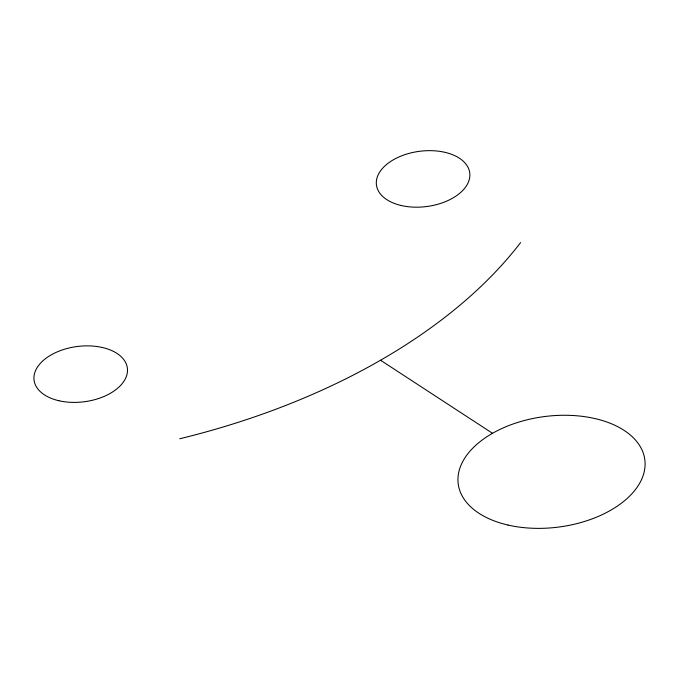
<?xml version="1.0" encoding="UTF-8"?>
<svg xmlns="http://www.w3.org/2000/svg" width="679" height="679" viewBox="0 0 679 679"><rect width="100%" height="100%" fill="white"/><g stroke="black" fill="none" stroke-linecap="round" stroke-linejoin="round"><path stroke-width="1.02" d="M380.537 360.235L492.504 433.304M520.615 242.573A535.544 317.051 -7.4 0 1 179.74 438.761M58.954 400.746A47.046 27.847 -7.4 0 0 127.465 369.096A47.046 27.847 -7.4 0 0 55.729 352.554A47.046 27.847 -7.4 0 0 58.954 400.746M401.331 205.533A47.046 27.847 -7.4 0 0 469.843 173.892A47.046 27.847 -7.4 0 0 398.106 157.341A47.046 27.847 -7.4 0 0 401.331 205.533M507.985 525.045A94.084 55.703 -7.4 0 0 645.025 461.754A94.084 55.703 -7.4 0 0 501.543 428.661A94.084 55.703 -7.4 0 0 507.985 525.045"/></g></svg>
